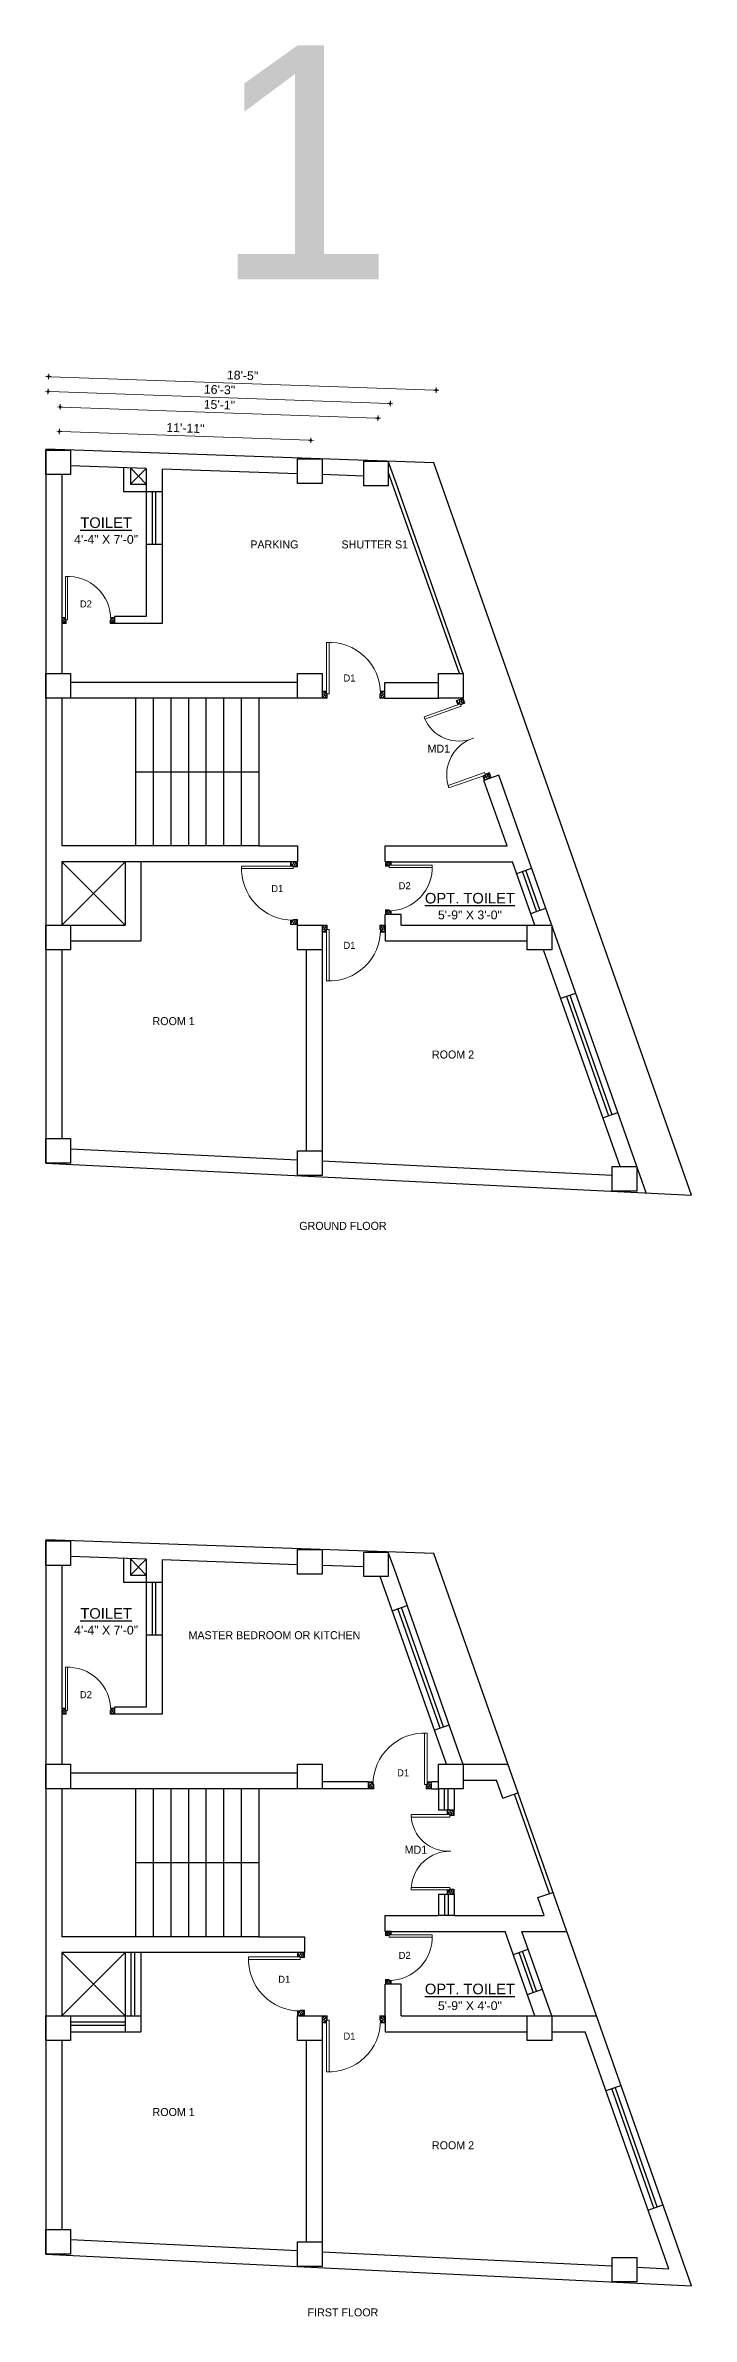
# Model space of a CAD drawing. Header units: inches. Extents: x -4105 to 11866, y -15821 to -3174.
# Drawn here: x 10090 to 10457, y -14174 to -12883 of the extents above; entities that cross this region are included whole.
import ezdxf

# ---------------------------------------------------------------- set-up
doc = ezdxf.new("R2010")
doc.units = ezdxf.units.IN
doc.header["$LTSCALE"] = 0.5
doc.header["$MEASUREMENT"] = 0
doc.header["$PDMODE"] = 66
for name, color, linetype, lineweight in [('door', 202, 'Continuous', 5), ('Ele', 7, 'Continuous', 30), ('hatch', 9, 'Continuous', 0), ('ns_WALL', 21, 'Continuous', 40), ('Toilet', 7, 'Continuous', 25), ('wall', 20, 'Continuous', 40)]:
    doc.layers.add(name, color=color, linetype=linetype, lineweight=lineweight)
doc.styles.add('arial', font='arial.ttf')
doc.styles.get("Standard").update_dxf_attribs({"font": 'arial.ttf'})
doc.dimstyles.new('S8', dxfattribs={"dimtxt": 5, "dimasz": 1, "dimexe": 6, "dimexo": 18, "dimgap": 1.9375, "dimtad": 1, "dimdec": 0, "dimzin": 3, "dimdsep": 46, "dimlunit": 4, "dimtxsty": 'Standard', "dimblk": 'dot 2', "dimcen": 12, "dimse1": 1, "dimse2": 1, "dimclrd": 1, "dimclre": 1, "dimclrt": 256, "dimadec": 0, "dimazin": 0, "dimtfac": 0.75, "dimtdec": 0, "dimtix": 1, "dimtmove": 1, "dimatfit": 3, "dimldrblk": 'DOT', "dimfxl": 1, "dimtolj": 1, "dimtzin": 0, "dimlwd": 9, "dimlwe": 9, "dimarcsym": 0})

# ---------------------------------------------------------------- blocks, each defined once
blk = doc.blocks.new('dot1')
at = {"layer": 'hatch'}
h = blk.add_hatch(color=256, dxfattribs=at)
edge = h.paths.add_edge_path()
edge.add_arc((0, 0), 1, 0, 360)
for p, q in [((3, 0), (-3, 0)), ((0, 3), (0, -3))]:
    blk.add_line(p, q, dxfattribs=at)
blk.add_circle((0, 0), 1, dxfattribs=at)
blk = doc.blocks.new('dot 2')
at = {"layer": 'hatch', "xscale": 0.5, "yscale": 0.5, "zscale": 0.5}
blk.add_blockref('dot1', (0, 0), dxfattribs=at)
blk = doc.blocks.new('*D626')
at = {"layer": 'Defpoints', "color": 0, "transparency": 16777216}
for p in [(10097.8, -13102.6), (10097.2, -13120.2), (10240.2, -13125.2)]:
    blk.add_point(p, dxfattribs=at)
at = {"layer": 'Toilet', "color": 1, "lineweight": 9, "transparency": 16777216}
blk.add_line((10239.8, -13107.6), (10098.8, -13102.6), dxfattribs=at)
for p, rotation in [((10097.8, -13102.6), 177.9779001232576), ((10240.8, -13107.7), 357.9779001232576)]:
    blk.add_blockref('dot 2', p, dxfattribs=dict(at, rotation=rotation))
at = {"layer": 'Toilet', "transparency": 16777216, "insert": (10169.5, -13100.7), "char_height": 5, "attachment_point": 5, "rotation": 357.9779}
blk.add_mtext('\\A1;11\'-11"', dxfattribs=at)
blk = doc.blocks.new('_Dot')
at = {"color": 0, "linetype": 'ByBlock', "lineweight": -2}
blk.add_line((-0.5, 0), (-1, 0), dxfattribs=at)
at = {"color": 0, "linetype": 'ByBlock', "const_width": 0.5}
blk.add_lwpolyline([(-0.25, 0, 1), (0.25, 0, 1)], format="xyb", close=True, dxfattribs=at)
blk = doc.blocks.new('*D627')
at = {"layer": 'Defpoints', "color": 0, "transparency": 16777216}
for p in [(10098.3, -13088.7), (10097.2, -13120.2), (10277.9, -13126.6)]:
    blk.add_point(p, dxfattribs=at)
at = {"layer": 'Toilet', "color": 1, "lineweight": 9, "transparency": 16777216}
blk.add_line((10278, -13095.1), (10099.3, -13088.8), dxfattribs=at)
for p, rotation in [((10098.3, -13088.7), 177.9779001232572), ((10279, -13095.1), 357.9779001232572)]:
    blk.add_blockref('dot 2', p, dxfattribs=dict(at, rotation=rotation))
at = {"layer": 'Toilet', "transparency": 16777216, "insert": (10188.8, -13087.5), "char_height": 5, "attachment_point": 5, "rotation": 357.9779}
blk.add_mtext('\\A1;15\'-1"', dxfattribs=at)
blk = doc.blocks.new('A$C27B36B59')
at = {"layer": 'door'}
for p, q in [((0, 4), (0, 0)), ((2.5, 4), (0, 4)), ((0, 0), (3, 0)), ((2.5, 2.5), (2.5, 4)), ((3, 2.5), (2.5, 2.5)), ((3, 0), (3, 2.5))]:
    blk.add_line(p, q, dxfattribs=at)
for centre, radius, start, end in [((-1.4, -0.5), 4.75, 22.1411, 72.838), ((1.3, 2.1), 1.64, 45.138, 144.8948), ((2.2, 0.3), 2.49, 83.3149, 152.658), ((0.1, 0.4), 2.05, 349.4875, 93.6805), ((2, -0.5), 2.01, 58.7447, 166.495), ((-0.1, 0.3), 1.13, 343.542, 86.947), ((2.1, -0.4), 1.17, 38.2816, 160.1519)]:
    blk.add_arc(centre, radius, start, end, dxfattribs=at)
blk = doc.blocks.new('D2')
at = {"layer": 'door'}
for p, q in [((74474, 24047.6), (74474, 24018.1)), ((74474, 24047.6), (74475.5, 24047.6)), ((74475.5, 24047.6), (74475.5, 24018.1))]:
    blk.add_line(p, q, dxfattribs=at)
blk.add_arc((74474, 24047.6), 29.5, 180, 272.9146, dxfattribs=at)
at = {"layer": 'door', "xscale": -1, "rotation": 180}
blk.add_blockref('A$C27B36B59', (74442, 24050.1), dxfattribs=at)
at = {"layer": 'door', "rotation": 180}
blk.add_blockref('A$C27B36B59', (74478, 24050.1), dxfattribs=at)
blk = doc.blocks.new('*D628')
at = {"layer": 'Defpoints', "color": 0, "transparency": 16777216}
for p in [(10091.7, -13071.4), (10090.2, -13112.7), (10310.7, -13120.5)]:
    blk.add_point(p, dxfattribs=at)
at = {"layer": 'Toilet', "color": 1, "lineweight": 9, "transparency": 16777216}
blk.add_line((10311.1, -13079.2), (10092.7, -13071.5), dxfattribs=at)
for p, rotation in [((10091.7, -13071.4), 177.9779001232582), ((10312.1, -13079.2), 357.9779001232582)]:
    blk.add_blockref('dot 2', p, dxfattribs=dict(at, rotation=rotation))
at = {"layer": 'Toilet', "transparency": 16777216, "insert": (10202, -13070.8), "char_height": 5, "attachment_point": 5, "rotation": 357.9779}
blk.add_mtext('\\A1;18\'-5"', dxfattribs=at)
blk = doc.blocks.new('*D629')
at = {"layer": 'Defpoints', "color": 0, "transparency": 16777216}
for p in [(10091.4, -13080), (10090.2, -13112.7), (10284.9, -13119.6)]:
    blk.add_point(p, dxfattribs=at)
at = {"layer": 'Toilet', "color": 1, "lineweight": 9, "transparency": 16777216}
blk.add_line((10285, -13086.8), (10092.4, -13080), dxfattribs=at)
for p, rotation in [((10091.4, -13080), 177.9779001232583), ((10286, -13086.8), 357.9779001232583)]:
    blk.add_blockref('dot 2', p, dxfattribs=dict(at, rotation=rotation))
at = {"layer": 'Toilet', "transparency": 16777216, "insert": (10188.9, -13078.9), "char_height": 5, "attachment_point": 5, "rotation": 357.9779}
blk.add_mtext('\\A1;16\'-3"', dxfattribs=at)

msp = doc.modelspace()

# ---------------------------------------------------------------- linework, layer by layer
at = {"layer": 'door', "ltscale": 0.5}
for p, q in [((10325.9, -13257.5), (10305.2, -13264.8)), ((10326.3, -13258.9), (10305.6, -13266.2)), ((10323.6, -13255.6), (10324.4, -13257.9)), ((10325.9, -13257.5), (10326.3, -13258.9)), ((10326.1, -13258), (10328.4, -13257.2)), ((10305.6, -13266.2), (10305.2, -13264.8)), ((10339.6, -13296.6), (10318.9, -13303.9)), ((10340.1, -13298), (10319.4, -13305.3)), ((10339.5, -13300.9), (10338.7, -13298.6)), ((10340.1, -13298), (10339.6, -13296.6)), ((10340, -13297.4), (10342.4, -13296.6)), ((10343.4, -13299.5), (10342.4, -13296.6)), ((10318.9, -13303.9), (10319.4, -13305.3)), ((10319.9, -13888.9), (10297.9, -13888.9)), ((10297.9, -13890.4), (10297.9, -13888.9)), ((10319.9, -13890.4), (10297.9, -13890.4)), ((10318.3, -13886.4), (10318.3, -13888.8)), ((10319.9, -13888.9), (10319.9, -13890.4)), ((10320, -13889.4), (10322.4, -13889.4)), ((10297.9, -13930.4), (10297.9, -13931.8)), ((10319.9, -13930.4), (10297.9, -13930.4)), ((10319.9, -13931.8), (10319.9, -13930.4)), ((10320, -13931.3), (10322.4, -13931.3)), ((10322.4, -13934.4), (10322.4, -13931.3)), ((10319.9, -13931.8), (10297.9, -13931.8)), ((10318.3, -13934.4), (10318.3, -13931.9))]:
    msp.add_line(p, q, dxfattribs=at)
for centre, radius, start, end in [((10325, -13257.6), 21.1, 202.3148, 293.1551), ((10340.2, -13298), 22.1, 108.3541, 195.4336), ((10319, -13888.7), 21.1, 182.8998, 273.7401), ((10320, -13931.9), 22.1, 88.9391, 176.0186)]:
    msp.add_arc(centre, radius, start, end, dxfattribs=at)
at = {"layer": 'Toilet'}
for p, q in [((10310.7, -13120.5), (10090.2, -13112.7)), ((10090.2, -13112.7), (10090.2, -13518.7)), ((10099.2, -13127.2), (10099.2, -13207.8)), ((10147.2, -13123.7), (10104.2, -13122.2)), ((10134.2, -13123.2), (10134.2, -13136.7)), ((10138.2, -13123.4), (10138.2, -13132.7)), ((10138.2, -13123.4), (10147.2, -13132.7)), ((10138.2, -13132.7), (10147.2, -13123.7)), ((10147.2, -13123.7), (10147.2, -13207.8)), ((10233.2, -13126.7), (10156.2, -13124)), ((10156.2, -13124), (10156.2, -13211.8)), ((10270.9, -13128.1), (10247.2, -13127.2)), ((10289.3, -13132), (10284.9, -13119.6)), ((10325.3, -13240.3), (10284.9, -13125.6)), ((10457.4, -13536.8), (10310.7, -13120.5)), ((10134.2, -13136.7), (10147.2, -13136.7)), ((10138.2, -13132.7), (10147.2, -13132.7)), ((10147.2, -13136.7), (10156.2, -13136.7)), ((10150.7, -13166.7), (10150.7, -13136.7)), ((10152.7, -13166.7), (10152.7, -13136.7)), ((10326.4, -13237.3), (10289.3, -13132)), ((10147.2, -13166.7), (10156.2, -13166.7)), ((10099.2, -13207.8), (10099.2, -13240.3)), ((10147.2, -13207.8), (10129.2, -13207.8)), ((10129.2, -13207.8), (10129.2, -13211.8)), ((10156.2, -13211.8), (10129.2, -13211.8)), ((10233.2, -13245.3), (10104.2, -13245.3)), ((10283, -13245.3), (10313.4, -13245.3)), ((10283, -13254.3), (10283, -13245.3)), ((10327.4, -13240.3), (10326.4, -13237.3)), ((10099.2, -13254.3), (10099.2, -13338.3)), ((10233.2, -13254.3), (10099.2, -13254.3)), ((10141.2, -13254.3), (10141.2, -13296.3)), ((10151.2, -13254.3), (10151.2, -13296.3)), ((10161.2, -13254.3), (10161.2, -13296.3)), ((10171.2, -13254.3), (10171.2, -13296.3)), ((10181.2, -13254.3), (10181.2, -13296.3)), ((10191.2, -13254.3), (10191.2, -13296.3)), ((10201.2, -13254.3), (10201.2, -13296.3)), ((10211.2, -13254.3), (10211.2, -13296.3)), ((10283, -13254.3), (10313.4, -13254.3)), ((10211.2, -13296.3), (10141.2, -13296.3)), ((10141.2, -13296.3), (10141.2, -13338.3)), ((10151.2, -13296.3), (10151.2, -13338.3)), ((10161.2, -13296.3), (10161.2, -13338.3)), ((10171.2, -13296.3), (10171.2, -13338.3)), ((10181.2, -13296.3), (10181.2, -13338.3)), ((10191.2, -13296.3), (10191.2, -13338.3)), ((10201.2, -13296.3), (10201.2, -13338.3)), ((10211.2, -13296.3), (10211.2, -13338.3)), ((10347.8, -13298), (10339.3, -13301)), ((10431.5, -13535.5), (10347.8, -13298)), ((10352.4, -13338.3), (10339.3, -13301)), ((10211.2, -13338.3), (10099.2, -13338.3)), ((10099.2, -13347.3), (10099.2, -13383.3)), ((10233.2, -13347.3), (10099.2, -13347.3)), ((10099.2, -13383.3), (10135.2, -13347.3)), ((10135.2, -13383.3), (10099.2, -13347.3)), ((10135.2, -13347.3), (10135.2, -13383.3)), ((10144.2, -13347.3), (10144.2, -13392.3)), ((10211.2, -13338.3), (10233.2, -13338.3)), ((10233.2, -13338.3), (10233.2, -13347.3)), ((10283.2, -13347.3), (10283.2, -13338.3)), ((10283.2, -13338.3), (10352.4, -13338.3)), ((10283.2, -13347.3), (10355.6, -13347.3)), ((10368.3, -13383.3), (10355.6, -13347.3)), ((10358, -13353.9), (10366.4, -13350.9)), ((10369.2, -13375.4), (10361.3, -13352.8)), ((10371.1, -13374.7), (10363.1, -13352.1)), ((10365.9, -13376.6), (10374.4, -13373.6)), ((10104.2, -13383.3), (10135.2, -13383.3)), ((10283.2, -13383.3), (10283.2, -13377.3)), ((10292.2, -13377.3), (10283.2, -13377.3)), ((10283.2, -13383.3), (10283.2, -13392.3)), ((10292.2, -13383.3), (10292.2, -13377.3)), ((10292.2, -13383.3), (10368.3, -13383.3)), ((10099.2, -13397.3), (10099.2, -13504.7)), ((10104.2, -13392.3), (10144.2, -13392.3)), ((10238.2, -13397.3), (10238.2, -13511.7)), ((10247.2, -13397.3), (10247.2, -13517.6)), ((10283.2, -13392.3), (10363.8, -13392.3)), ((10416.7, -13520.5), (10373.2, -13397.3)), ((10383, -13424.9), (10391.5, -13422)), ((10386.3, -13423.8), (10410.2, -13491.7)), ((10388.2, -13423.1), (10412.1, -13491)), ((10406.9, -13492.9), (10415.4, -13489.9)), ((10104.2, -13510.4), (10233.2, -13516.7)), ((10247.2, -13517.4), (10412.2, -13525.5)), ((10090.2, -13518.7), (10457.4, -13536.8)), ((10310.7, -13740.6), (10090.2, -13732.8)), ((10090.2, -13732.8), (10090.2, -14138.8)), ((10099.2, -13747.3), (10099.2, -13827.9)), ((10147.2, -13743.8), (10104.2, -13742.3)), ((10134.2, -13743.4), (10134.2, -13756.8)), ((10138.2, -13743.5), (10138.2, -13752.8)), ((10138.2, -13743.5), (10147.2, -13752.8)), ((10138.2, -13752.8), (10147.2, -13743.8)), ((10147.2, -13743.8), (10147.2, -13827.9)), ((10233.2, -13746.9), (10156.2, -13744.1)), ((10156.2, -13744.1), (10156.2, -13831.9)), ((10270.9, -13748.2), (10247.2, -13747.3)), ((10289.3, -13752.1), (10284.9, -13739.7)), ((10457.4, -14156.9), (10310.7, -13740.6)), ((10134.2, -13756.8), (10147.2, -13756.8)), ((10138.2, -13752.8), (10147.2, -13752.8)), ((10147.2, -13756.8), (10156.2, -13756.8)), ((10150.7, -13786.8), (10150.7, -13756.8)), ((10152.7, -13786.8), (10152.7, -13756.8)), ((10317.9, -13860.4), (10280.3, -13753.7)), ((10326.4, -13857.4), (10289.3, -13752.1)), ((10287.1, -13773.1), (10295.6, -13770.1)), ((10314.3, -13839.8), (10290.4, -13771.9)), ((10316.2, -13839.1), (10292.3, -13771.2)), ((10147.2, -13786.8), (10156.2, -13786.8)), ((10099.2, -13827.9), (10099.2, -13860.4)), ((10147.2, -13827.9), (10129.2, -13827.9)), ((10129.2, -13827.9), (10129.2, -13831.9)), ((10156.2, -13831.9), (10129.2, -13831.9)), ((10311, -13841), (10319.5, -13838)), ((10233.2, -13865.4), (10104.2, -13865.4)), ((10317.9, -13860.4), (10352.9, -13860.4)), ((10327.4, -13860.4), (10326.4, -13857.4)), ((10099.2, -13874.4), (10099.2, -13958.4)), ((10233.2, -13874.4), (10099.2, -13874.4)), ((10141.2, -13874.4), (10141.2, -13916.4)), ((10151.2, -13874.4), (10151.2, -13916.4)), ((10161.2, -13874.4), (10161.2, -13916.4)), ((10171.2, -13874.4), (10171.2, -13916.4)), ((10181.2, -13874.4), (10181.2, -13916.4)), ((10191.2, -13874.4), (10191.2, -13916.4)), ((10201.2, -13874.4), (10201.2, -13916.4)), ((10211.2, -13874.4), (10211.2, -13916.4)), ((10273.7, -13870.4), (10247.2, -13870.4)), ((10273.7, -13874.4), (10247.2, -13874.4)), ((10273.7, -13874.4), (10273.7, -13870.4)), ((10313.4, -13870.4), (10309.4, -13870.4)), ((10309.4, -13874.4), (10309.4, -13870.4)), ((10309.4, -13874.4), (10313.4, -13874.4)), ((10313.4, -13874.4), (10313.4, -13886.4)), ((10316.9, -13886.4), (10316.9, -13874.4)), ((10318.9, -13886.4), (10318.9, -13874.4)), ((10322.4, -13874.4), (10322.4, -13886.4)), ((10327.4, -13869.4), (10346.5, -13869.4)), ((10350.1, -13879.6), (10346.5, -13869.4)), ((10350.1, -13879.6), (10358.6, -13876.6)), ((10376.6, -13933.8), (10356.7, -13877.3)), ((10322.4, -13886.4), (10313.4, -13886.4)), ((10211.2, -13916.4), (10141.2, -13916.4)), ((10141.2, -13916.4), (10141.2, -13958.4)), ((10151.2, -13916.4), (10151.2, -13958.4)), ((10161.2, -13916.4), (10161.2, -13958.4)), ((10171.2, -13916.4), (10171.2, -13958.4)), ((10181.2, -13916.4), (10181.2, -13958.4)), ((10191.2, -13916.4), (10191.2, -13958.4)), ((10201.2, -13916.4), (10201.2, -13958.4)), ((10211.2, -13916.4), (10211.2, -13958.4)), ((10322.4, -13934.4), (10313.4, -13934.4)), ((10313.4, -13934.4), (10313.4, -13946.4)), ((10316.9, -13934.4), (10316.9, -13946.4)), ((10318.9, -13934.4), (10318.9, -13946.4)), ((10322.4, -13934.4), (10322.4, -13946.4)), ((10370, -13936.2), (10378.5, -13933.2)), ((10373.6, -13946.4), (10370, -13936.2)), ((10283.2, -13955.4), (10283.2, -13946.4)), ((10283.2, -13946.4), (10313.4, -13946.4)), ((10283.2, -13955.4), (10351.4, -13955.4)), ((10322.4, -13946.4), (10313.4, -13946.4)), ((10322.4, -13946.4), (10373.6, -13946.4)), ((10368.3, -14003.4), (10351.4, -13955.4)), ((10377.8, -14003.4), (10360.9, -13955.4)), ((10360.9, -13955.4), (10386.4, -13955.4)), ((10211.2, -13958.4), (10099.2, -13958.4)), ((10099.2, -13967.4), (10099.2, -14003.4)), ((10237.2, -13967.4), (10099.2, -13967.4)), ((10099.2, -14003.4), (10135.2, -13967.4)), ((10135.2, -14003.4), (10099.2, -13967.4)), ((10135.2, -13967.4), (10135.2, -14003.4)), ((10138.7, -14003.4), (10138.7, -13967.4)), ((10140.7, -14003.4), (10140.7, -13967.4)), ((10144.2, -13967.4), (10144.2, -14012.4)), ((10211.2, -13958.4), (10237.2, -13958.4)), ((10237.2, -13958.4), (10237.2, -13967.4)), ((10356, -13968.5), (10364.5, -13965.5)), ((10367.3, -13990), (10359.3, -13967.4)), ((10369.2, -13989.3), (10361.2, -13966.7)), ((10283.2, -14003.4), (10283.2, -13985.4)), ((10292.2, -13985.4), (10283.2, -13985.4)), ((10292.2, -14003.4), (10292.2, -13985.4)), ((10364, -13991.2), (10372.5, -13988.2)), ((10104.2, -14003.4), (10135.2, -14003.4)), ((10135.2, -14006.9), (10104.2, -14006.9)), ((10135.2, -14008.9), (10104.2, -14008.9)), ((10135.2, -14003.4), (10135.2, -14012.4)), ((10135.2, -14003.4), (10144.2, -14003.4)), ((10283.2, -14003.4), (10283.2, -14012.4)), ((10292.2, -14003.4), (10368.3, -14003.4)), ((10377.8, -14003.4), (10403.3, -14003.4)), ((10099.2, -14017.4), (10099.2, -14124.8)), ((10104.2, -14012.4), (10144.2, -14012.4)), ((10238.2, -14017.4), (10238.2, -14131.8)), ((10247.2, -14017.4), (10247.2, -14137.7)), ((10283.2, -14012.4), (10363.8, -14012.4)), ((10377.8, -14012.4), (10396.9, -14012.4)), ((10444.4, -14147.2), (10396.9, -14012.4)), ((10408.7, -14045.9), (10417.2, -14042.9)), ((10435.9, -14112.6), (10412, -14044.7)), ((10437.8, -14111.9), (10413.9, -14044)), ((10432.6, -14113.8), (10441.1, -14110.8)), ((10104.2, -14130.5), (10233.2, -14136.8)), ((10247.2, -14137.5), (10412.2, -14145.6)), ((10090.2, -14138.8), (10457.4, -14156.9)), ((10426.2, -14146.3), (10444.4, -14147.2))]:
    msp.add_line(p, q, dxfattribs=at)
for points in [[(10090.2, -13113.2), (10104.2, -13113.2), (10104.2, -13127.2), (10090.2, -13127.2)], [(10233.2, -13118.2), (10247.2, -13118.2), (10247.2, -13132.2), (10233.2, -13132.2)], [(10270.9, -13119.6), (10284.9, -13119.6), (10284.9, -13133.6), (10270.9, -13133.6)], [(10090.2, -13240.3), (10104.2, -13240.3), (10104.2, -13254.3), (10090.2, -13254.3)], [(10233.2, -13240.3), (10247.2, -13240.3), (10247.2, -13254.3), (10233.2, -13254.3)], [(10313.4, -13240.3), (10327.4, -13240.3), (10327.4, -13254.3), (10313.4, -13254.3)], [(10090.2, -13383.3), (10104.2, -13383.3), (10104.2, -13397.3), (10090.2, -13397.3)], [(10233.2, -13383.3), (10247.2, -13383.3), (10247.2, -13397.3), (10233.2, -13397.3)], [(10363.8, -13383.3), (10377.8, -13383.3), (10377.8, -13397.3), (10363.8, -13397.3)], [(10090.2, -13504.7), (10104.2, -13504.7), (10104.2, -13518.7), (10090.2, -13518.7)], [(10233.2, -13511.7), (10247.2, -13511.7), (10247.2, -13525.7), (10233.2, -13525.7)], [(10412.2, -13520.5), (10426.2, -13520.5), (10426.2, -13534.5), (10412.2, -13534.5)], [(10090.2, -13733.3), (10104.2, -13733.3), (10104.2, -13747.3), (10090.2, -13747.3)], [(10233.2, -13738.3), (10247.2, -13738.3), (10247.2, -13752.3), (10233.2, -13752.3)], [(10270.9, -13739.7), (10284.9, -13739.7), (10284.9, -13753.7), (10270.9, -13753.7)], [(10090.2, -13860.4), (10104.2, -13860.4), (10104.2, -13874.4), (10090.2, -13874.4)], [(10233.2, -13860.4), (10247.2, -13860.4), (10247.2, -13874.4), (10233.2, -13874.4)], [(10313.4, -13860.4), (10327.4, -13860.4), (10327.4, -13874.4), (10313.4, -13874.4)], [(10090.2, -14003.4), (10104.2, -14003.4), (10104.2, -14017.4), (10090.2, -14017.4)], [(10233.2, -14003.4), (10247.2, -14003.4), (10247.2, -14017.4), (10233.2, -14017.4)], [(10363.8, -14003.4), (10377.8, -14003.4), (10377.8, -14017.4), (10363.8, -14017.4)], [(10090.2, -14124.8), (10104.2, -14124.8), (10104.2, -14138.8), (10090.2, -14138.8)], [(10233.2, -14131.8), (10247.2, -14131.8), (10247.2, -14145.8), (10233.2, -14145.8)], [(10412.2, -14140.7), (10426.2, -14140.7), (10426.2, -14154.7), (10412.2, -14154.7)]]:
    msp.add_lwpolyline(points, close=True, dxfattribs=at)

# ---------------------------------------------------------------- block references
at = {"layer": 'door', "yscale": 1.023696682466134, "zscale": 1.023696682464479}
for p, xscale, rotation in [((10327.4, -13254.3), -1.023696682466134, 109.4150373032658), ((10343.4, -13299.5), 1.023696682466134, 109.4150373032659), ((10322.4, -13886.4), -1.023696682466134, 90.00000000006979), ((10322.4, -13934.4), 1.023696682466134, 90.00000000006983)]:
    msp.add_blockref('A$C27B36B59', p, dxfattribs=dict(at, xscale=xscale, rotation=rotation))
at = {"layer": 'wall', "color": 2, "linetype": 'ByBlock'}
for p, xscale, yscale, zscale, rotation in [((72164.2, 6830), 0.8333333333285103, 0.8333333333285103, 0.8333333333267571, 180), ((84260.4, 10645.7), 0.993758995122728, 0.993758995122728, 0.993758995122728, 180), ((-13666.8, -87360.4), -0.993758995122728, 0.993758995122728, 0.993758995122728, 270), ((30325, -75412.2), 0.8333333333285103, 0.8333333333285103, 0.8333333333267571, 90.00000000000001), ((72164.2, 6209.9), 0.8333333333285103, 0.8333333333285103, 0.8333333333267571, 180), ((-63703.7, 10025.6), -0.993758995122728, 0.993758995122728, 0.993758995122728, 180), ((30325, -76020.3), 0.8333333333285103, 0.8333333333285103, 0.8333333333267571, 90.00000000000001), ((-13662.8, -87980.5), -0.993758995122728, 0.993758995122728, 0.993758995122728, 270)]:
    msp.add_blockref('D2', p, dxfattribs=dict(at, xscale=xscale, yscale=yscale, zscale=zscale, rotation=rotation))
at = {"layer": 'wall', "color": 2, "linetype": 'ByBlock', "xscale": -0.993758995122728, "yscale": 0.993758995122728, "zscale": 0.993758995122728}
for p in [(84260.4, -37283.3), (84260.4, -37903.4)]:
    msp.add_blockref('D2', p, dxfattribs=at)

# ---------------------------------------------------------------- texts
at = {"layer": 'Ele', "color": 0, "ltscale": 2, "char_height": 6, "attachment_point": 2}
for s, insert in [('{\\LTOILET\\fArial TUR|b0|i0|c162|p34;\\P\\fArial TUR|b0|i0|c0|p34;\\H0.8333x;\\l4\\fArial TUR|b0|i0|c162|p34;\'-4" X \\fArial TUR|b0|i0|c0|p34;7\\fArial TUR|b0|i0|c162|p34;\'-0"}', (10124.4, -13151.5)), ('{\\fArial TUR|b0|i0|c162|p34;\\LOPT. TOILET\\P\\fArial TUR|b0|i0|c0|p34;\\H0.8333x;\\l5\\fArial TUR|b0|i0|c162|p34;\'-\\fArial TUR|b0|i0|c0|p34;9\\fArial TUR|b0|i0|c162|p34;" X \\fArial TUR|b0|i0|c0|p34;3\\fArial TUR|b0|i0|c162|p34;\'-0"}', (10331.3, -13365)), ('{\\LTOILET\\fArial TUR|b0|i0|c162|p34;\\P\\fArial TUR|b0|i0|c0|p34;\\H0.8333x;\\l4\\fArial TUR|b0|i0|c162|p34;\'-4" X \\fArial TUR|b0|i0|c0|p34;7\\fArial TUR|b0|i0|c162|p34;\'-0"}', (10124.4, -13771.6)), ('{\\fArial TUR|b0|i0|c162|p34;\\LOPT. TOILET\\P\\fArial TUR|b0|i0|c0|p34;\\H0.8333x;\\l5\\fArial TUR|b0|i0|c162|p34;\'-\\fArial TUR|b0|i0|c0|p34;9\\fArial TUR|b0|i0|c162|p34;" X \\fArial TUR|b0|i0|c0|p34;4\\fArial TUR|b0|i0|c162|p34;\'-0"}', (10331.3, -13985.1))]:
    msp.add_mtext(s, dxfattribs=dict(at, insert=insert))
at = {"layer": 'Ele', "color": 0, "ltscale": 2, "style": 'arial'}
for s, insert, char_height, attachment_point in [('{\\fCentury Gothic|b0|i0|c0|p34;PARKING}', (10220.1, -13164.6), 4.55, 2), ('{\\fCentury Gothic|b0|i0|c0|p34;SHUTTER S1}', (10277.2, -13164.6), 4.55, 2), ('{\\fCentury Gothic|b0|i0|c0|p34;D2}', (10112.9, -13202.7), 4, 8), ('{\\fCentury Gothic|b0|i0|c0|p34;D1}', (10262.8, -13244.8), 4, 8), ('{\\fCentury Gothic|b0|i0|c0|p34;MD1}', (10313.6, -13280.7), 4.55, 2), ('{\\fCentury Gothic|b0|i0|c0|p34;D1}', (10221.7, -13360.5), 4, 2), ('{\\fCentury Gothic|b0|i0|c0|p34;D2}', (10294.2, -13362.9), 4, 8), ('{\\fCentury Gothic|b0|i0|c0|p34;D1}', (10262.8, -13392.8), 4, 2), ('{\\fCentury Gothic|b0|i0|c0|p34;ROOM 1}', (10162.8, -13435.6), 4.55, 2), ('{\\fCentury Gothic|b0|i0|c0|p34;ROOM 2}', (10321.7, -13454.6), 4.55, 2), ('{\\fCentury Gothic|b0|i0|c0|p34;GROUND FLOOR }', (10259.1, -13552), 4.55, 2), ('{\\fCentury Gothic|b0|i0|c0|p34;MASTER BEDROOM OR KITCHEN}', (10220.1, -13784.7), 4.55, 2), ('{\\fCentury Gothic|b0|i0|c0|p34;D2}', (10112.9, -13822.8), 4, 8), ('{\\fCentury Gothic|b0|i0|c0|p34;D1}', (10293.3, -13867.2), 4, 8), ('{\\fCentury Gothic|b0|i0|c0|p34;MD1}', (10300.6, -13906.7), 4.55, 2), ('{\\fCentury Gothic|b0|i0|c0|p34;D2}', (10294.2, -13971), 4, 8), ('{\\fCentury Gothic|b0|i0|c0|p34;D1}', (10225.7, -13980.6), 4, 2), ('{\\fCentury Gothic|b0|i0|c0|p34;D1}', (10262.8, -14012.9), 4, 2), ('{\\fCentury Gothic|b0|i0|c0|p34;ROOM 1}', (10162.8, -14055.8), 4.55, 2), ('{\\fCentury Gothic|b0|i0|c0|p34;ROOM 2}', (10321.7, -14074.7), 4.55, 2), ('{\\fCentury Gothic|b0|i0|c0|p34;FIRST FLOOR }', (10259.1, -14169.7), 4.55, 2)]:
    msp.add_mtext(s, dxfattribs=dict(at, insert=insert, char_height=char_height, attachment_point=attachment_point))
at = {"layer": 'ns_WALL', "insert": (10185.1, -12883.2), "char_height": 133, "attachment_point": 1}
msp.add_mtext_dynamic_manual_height_columns('1', width=960.88, gutter_width=13.3, heights=[0], dxfattribs=at)

# ---------------------------------------------------------------- dimensions: what is measured, and where the dimension line sits
at = {"layer": 'Toilet'}
for p1, p2, distance, picture, middle in [((10284.9, -13119.6), (10090.2, -13112.7), -32.7, '*D629', (10188.9, -13078.9)), ((10310.7, -13120.5), (10090.2, -13112.7), -41.3, '*D628', (10202, -13070.8)), ((10277.9, -13126.6), (10097.2, -13120.2), -31.4, '*D627', (10188.8, -13087.5)), ((10240.2, -13125.2), (10097.2, -13120.2), -17.6, '*D626', (10169.5, -13100.7))]:
    dim = msp.add_aligned_dim(p1=p1, p2=p2, distance=distance, dimstyle='S8', override={"dimfxl": 2, "dimfxlon": 1, "dimarcsym": 1}, dxfattribs=at)
    dim.commit()
    dim.dimension.update_dxf_attribs({"geometry": picture, "text_midpoint": middle})

doc.saveas('drawing.dxf')
